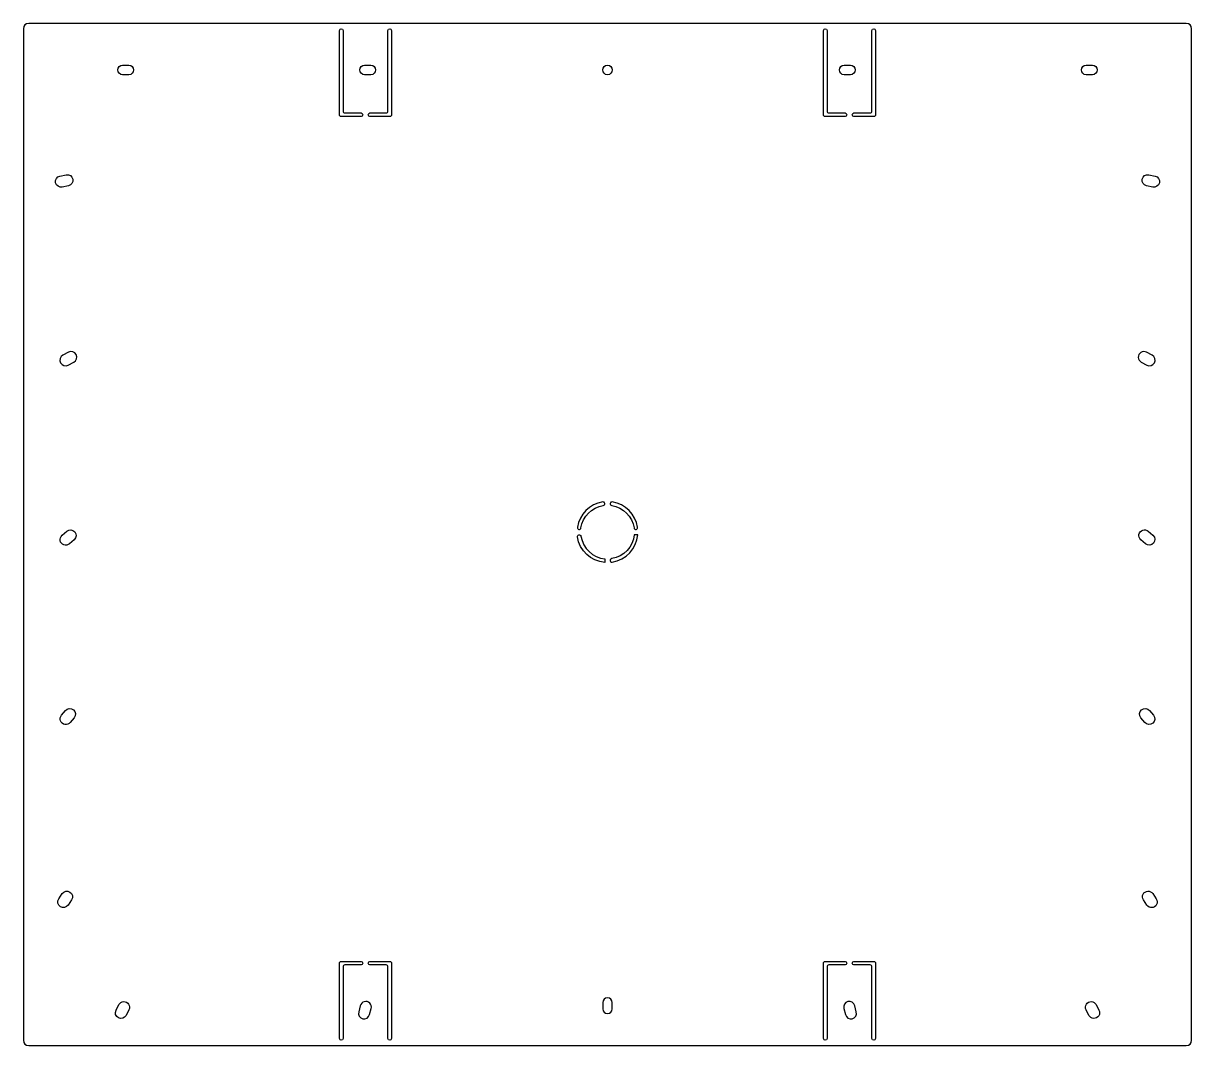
# Model space of a CAD drawing. Header units: millimetres. Extents: x -326 to 326, y -306 to 265.
import ezdxf

# ---------------------------------------------------------------- set-up
doc = ezdxf.new("R2010")
doc.units = ezdxf.units.MM
doc.layers.get('0').update_dxf_attribs({"linetype": 'CONTINUOUS'})

msp = doc.modelspace()

# ---------------------------------------------------------------- linework, layer by layer
for p, q in [((-325.85, 261.8), (-325.85, -302.5)), ((322.85, 264.8), (-322.85, 264.8)), ((325.85, -302.5), (325.85, 261.8)), ((-322.85, -305.5), (322.85, -305.5))]:
    msp.add_line(p, q)
for points in [[(-147.5, 215.8, 0.414214), (-146.5, 214.8), (-137.5, 214.8, -1), (-137.5, 212.8), (-148.5, 212.8, -0.414214), (-149.5, 213.8), (-149.5, 260.8, -1), (-147.5, 260.8)], [(-123.5, 214.8, 0.414214), (-122.5, 215.8), (-122.5, 260.8, -1), (-120.5, 260.8), (-120.5, 213.8, -0.414214), (-121.5, 212.8), (-132.5, 212.8, -1), (-132.5, 214.8)], [(122.5, 215.8, 0.414214), (123.5, 214.8), (132.5, 214.8, -1), (132.5, 212.8), (121.5, 212.8, -0.414214), (120.5, 213.8), (120.5, 260.8, -1), (122.5, 260.8)], [(146.5, 214.8, 0.414214), (147.5, 215.8), (147.5, 260.8, -1), (149.5, 260.8), (149.5, 213.8, -0.414214), (148.5, 212.8), (137.5, 212.8, -1), (137.5, 214.8)], [(-270.5, 241.45), (-267, 241.45, -1), (-267, 236.15), (-270.5, 236.15, -1)], [(-132, 236.15), (-135.5, 236.15, -1), (-135.5, 241.45), (-132, 241.45, -1)], [(135.5, 236.15), (132, 236.15, -1), (132, 241.45), (135.5, 241.45, -1)], [(267, 241.45), (270.5, 241.45, -1), (270.5, 236.15), (267, 236.15, -1)], [(-305.42, 179.64), (-301.99, 180.34, -1), (-300.73, 174.16), (-304.16, 173.46, -1)], [(301.99, 180.34), (305.42, 179.64, -1), (304.16, 173.46), (300.73, 174.16, -1)], [(-303.78, 79.69, 1), (-300.8, 74.14), (-297.72, 75.79, 1), (-300.69, 81.34)], [(300.8, 74.14, 1), (303.78, 79.69), (300.69, 81.34, 1), (297.72, 75.79)], [(-2.34, -4.18, 1), (-2.66, -2.21, 0.325023), (-16.79, -16.34, 1), (-14.82, -16.66, -0.325023)], [(16.79, -16.34, 0.325023), (2.66, -2.21, 1), (2.34, -4.18, -0.325023), (14.82, -16.66, 1)], [(-297.52, -23.27), (-300.16, -25.56, -1), (-304.29, -20.8), (-301.65, -18.5, -1)], [(300.16, -25.56), (297.52, -23.27, -1), (301.65, -18.5), (304.29, -20.8, -1)], [(-14.82, -21.34, 0.340776), (-1.5, -33.92), (-1.5, -35.93, -0.344077), (-16.79, -21.66, -1)], [(2.66, -35.79, 0.344077), (16.93, -20.5), (14.92, -20.5, -0.340776), (2.34, -33.82, 1)], [(-297.51, -122.57), (-299.75, -125.25, -1), (-304.59, -121.22), (-302.35, -118.53, -1)], [(299.75, -125.25), (297.51, -122.57, -1), (302.35, -118.53), (304.59, -121.22, -1)], [(-298.94, -224.16), (-300.86, -227.08, -1), (-306.13, -223.64), (-304.21, -220.71, -1)], [(300.86, -227.08), (298.94, -224.16, -1), (304.21, -220.71), (306.13, -223.64, -1)], [(-146.5, -260.5, 0.414214), (-147.5, -261.5), (-147.5, -301.5, -1), (-149.5, -301.5), (-149.5, -259.5, -0.414214), (-148.5, -258.5), (-137.5, -258.5, -1), (-137.5, -260.5)], [(-122.5, -261.5, 0.414214), (-123.5, -260.5), (-132.5, -260.5, -1), (-132.5, -258.5), (-121.5, -258.5, -0.414214), (-120.5, -259.5), (-120.5, -301.5, -1), (-122.5, -301.5)], [(123.5, -260.5, 0.414214), (122.5, -261.5), (122.5, -301.5, -1), (120.5, -301.5), (120.5, -259.5, -0.414214), (121.5, -258.5), (132.5, -258.5, -1), (132.5, -260.5)], [(147.5, -261.5, 0.414214), (146.5, -260.5), (137.5, -260.5, -1), (137.5, -258.5), (148.5, -258.5, -0.414214), (149.5, -259.5), (149.5, -301.5, -1), (147.5, -301.5)], [(-2.65, -285, 1), (2.65, -285), (2.65, -281.5, 1), (-2.65, -281.5)], [(-266.97, -285.5), (-268.58, -288.61, -1), (-274.17, -285.72), (-272.57, -282.61, -1)], [(-131.82, -284.8, 1), (-137.93, -283.23), (-138.8, -286.62, 1), (-132.7, -288.19)], [(137.93, -283.23, 1), (131.82, -284.8), (132.7, -288.19, 1), (138.8, -286.62)], [(268.58, -288.61), (266.97, -285.5, -1), (272.57, -282.61), (274.17, -285.72, -1)]]:
    msp.add_lwpolyline(points, format="xyb", close=True)
msp.add_circle((0, 238.8), 2.65)
for centre, start, end in [((-322.85, 261.8), 90, 180), ((322.85, 261.8), 0, 90), ((-322.85, -302.5), 180, 270), ((322.85, -302.5), -90, 0)]:
    msp.add_arc(centre, 3, start, end)

doc.saveas('drawing.dxf')
